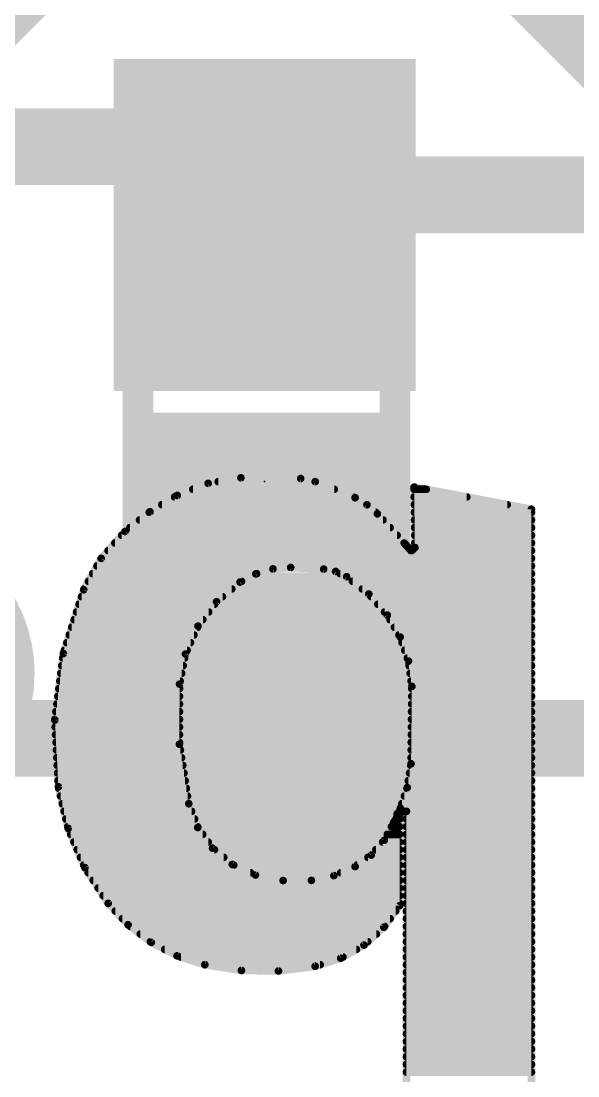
# Model space of a CAD drawing. Extents: x -0.1 to 42, y -11.4 to 16.1.
# Drawn here: x 32.213 to 34.058, y 6.922 to 10.415 of the extents above; entities that cross this region are included whole.
import ezdxf

# ---------------------------------------------------------------- set-up
doc = ezdxf.new("R2010")
doc.units = 0
for name, color, linetype in [('1', 12, 'CONTINUOUS'), ('16', 132, 'CONTINUOUS'), ('18', 110, 'CONTINUOUS'), ('21', 41, 'CONTINUOUS'), ('22', 40, 'CONTINUOUS'), ('23', 53, 'CONTINUOUS'), ('51', 53, 'CONTINUOUS')]:
    doc.layers.add(name, color=color, linetype=linetype)

# ---------------------------------------------------------------- blocks, each defined once
blk = doc.blocks.new('RECT')
blk.add_solid([(-0.5, -0.5), (0.5, -0.5), (-0.5, 0.5), (0.5, 0.5)])
blk = doc.blocks.new('ROUNDV')
at = {"const_width": 0.5}
blk.add_lwpolyline([(0, -0.25, 1), (0, 0.25, 1), (0, -0.25)], format="xyb", dxfattribs=at)

msp = doc.modelspace()

# ---------------------------------------------------------------- linework, layer by layer
at = {"layer": '1', "const_width": 0.254}
for points in [[(32.76, 10), (31.5, 10)], [(33.02, 9.74), (32.76, 10)], [(33.12, 9.84), (33.02, 9.74)], [(34.56, 9.84), (33.12, 9.84)], [(33.02, 8.04), (31.965, 8.04)], [(33.02, 8.04), (34.46, 8.04)]]:
    msp.add_lwpolyline(points, dxfattribs=at)
at = {"layer": '1', "const_width": 0.127}
for points in [[(32.8049, 10.0449, 1), (32.7151, 9.9551)], [(32.76, 9.9365, 1), (32.76, 10.0635)], [(33.12, 9.9035, 1), (33.12, 9.7765)], [(33.1649, 9.7951, 1), (33.0751, 9.8849)], [(32.9751, 9.7849, 1), (33.0649, 9.6951)], [(32.9751, 9.6951, 1), (33.0649, 9.7849)], [(33.02, 8.1035, 1), (33.02, 7.9765)], [(33.02, 7.9765, 1), (33.02, 8.1035)]]:
    msp.add_lwpolyline(points, format="xyb", dxfattribs=at)
at = {"layer": '16', "const_width": 0.254}
msp.add_lwpolyline([(33.274, 11.176), (40.259, 4.191)], dxfattribs=at)
at = {"layer": '21', "const_width": 0.2032}
msp.add_lwpolyline([(31.945, 10.23), (32.345, 10.63)], dxfattribs=at)
at = {"layer": '22', "const_width": 0.0254}
for points in [[(32.9413, 8.9027), (32.8328, 8.8843)], [(33.1394, 8.9002), (32.9413, 8.9027)], [(33.1876, 8.89), (33.1394, 8.9002)], [(32.8328, 8.8843), (32.7304, 8.8443)], [(32.7823, 8.8646), (33.2506, 8.8646)], [(32.8663, 8.89), (33.1876, 8.89)], [(33.3197, 8.8367), (33.1876, 8.89)], [(33.5153, 8.8722), (33.5178, 8.6716)], [(33.9039, 8.7986), (33.5153, 8.8722)], [(33.5154, 8.8646), (33.5554, 8.8646)], [(32.7304, 8.8443), (32.6402, 8.7902)], [(32.7219, 8.8392), (33.3135, 8.8392)], [(33.359, 8.8134), (33.3197, 8.8367)], [(33.5157, 8.8392), (33.6895, 8.8392)], [(32.6795, 8.8138), (33.3585, 8.8138)], [(33.3934, 8.7833), (33.359, 8.8134)], [(33.516, 8.8138), (33.8236, 8.8138)], [(33.9039, 6.7412), (33.9039, 8.7986)], [(32.6402, 8.7902), (32.5577, 8.7249)], [(32.6058, 8.763), (33.4121, 8.763)], [(32.6379, 8.7884), (33.3876, 8.7884)], [(33.4823, 8.6868), (33.3934, 8.7833)], [(33.5163, 8.7884), (33.9039, 8.7884)], [(33.5167, 8.763), (33.9039, 8.763)], [(32.5577, 8.7249), (32.4786, 8.6359)], [(32.5737, 8.7376), (33.4355, 8.7376)], [(33.517, 8.7376), (33.9039, 8.7376)], [(32.5464, 8.7122), (33.4589, 8.7122)], [(33.5173, 8.7122), (33.9039, 8.7122)], [(32.5012, 8.6614), (33.5051, 8.6614)], [(32.5238, 8.6868), (33.4823, 8.6868)], [(33.5051, 8.6614), (33.4823, 8.6868)], [(33.5102, 8.6639), (33.5051, 8.6614)], [(33.5051, 8.6614), (33.9039, 8.6614)], [(33.5178, 8.6716), (33.5102, 8.6639)], [(33.5176, 8.6868), (33.9039, 8.6868)], [(32.4786, 8.6359), (32.4206, 8.5319)], [(32.4787, 8.636), (33.9039, 8.636)], [(32.4503, 8.5852), (32.9935, 8.5852)], [(32.4645, 8.6106), (33.9039, 8.6106)], [(32.9387, 8.5573), (32.991, 8.5845)], [(32.991, 8.5845), (33.0477, 8.6008)], [(33.0477, 8.6008), (33.1064, 8.6055)], [(33.1064, 8.6055), (33.2156, 8.6004)], [(33.2156, 8.6004), (33.2553, 8.5925)], [(33.2553, 8.5925), (33.2918, 8.575)], [(33.2705, 8.5852), (33.9039, 8.5852)], [(32.4362, 8.5598), (32.9435, 8.5598)], [(32.8606, 8.4924), (32.9387, 8.5573)], [(33.2918, 8.575), (33.365, 8.5178)], [(33.3113, 8.5598), (33.9039, 8.5598)], [(32.4206, 8.5319), (32.3532, 8.3206)], [(32.422, 8.5344), (32.9111, 8.5344)], [(33.3438, 8.5344), (33.9039, 8.5344)], [(33.365, 8.5178), (33.4264, 8.448)], [(32.4052, 8.4836), (32.8539, 8.4836)], [(32.4133, 8.509), (32.8805, 8.509)], [(32.7992, 8.4116), (32.8606, 8.4924)], [(33.3728, 8.509), (33.9039, 8.509)], [(33.3951, 8.4836), (33.9039, 8.4836)], [(32.3971, 8.4582), (32.8346, 8.4582)], [(33.4174, 8.4582), (33.9039, 8.4582)], [(33.4264, 8.448), (33.469, 8.3752)], [(32.389, 8.4328), (32.8153, 8.4328)], [(32.7576, 8.319), (32.7992, 8.4116)], [(33.4353, 8.4328), (33.9039, 8.4328)], [(32.3728, 8.382), (32.7859, 8.382)], [(32.3809, 8.4074), (32.7973, 8.4074)], [(33.4501, 8.4074), (33.9039, 8.4074)], [(33.465, 8.382), (33.9039, 8.382)], [(33.469, 8.3752), (33.4964, 8.2954)], [(32.3647, 8.3566), (32.7745, 8.3566)], [(33.4754, 8.3566), (33.9039, 8.3566)], [(32.3532, 8.3206), (32.3249, 8.1006)], [(32.3513, 8.3058), (32.7551, 8.3058)], [(32.3566, 8.3312), (32.7631, 8.3312)], [(32.7381, 8.2194), (32.7576, 8.319)], [(33.4841, 8.3312), (33.9039, 8.3312)], [(33.4928, 8.3058), (33.9039, 8.3058)], [(32.348, 8.2804), (32.7501, 8.2804)], [(33.4964, 8.2954), (33.5077, 8.2118)], [(33.4984, 8.2804), (33.9039, 8.2804)], [(32.3448, 8.255), (32.7451, 8.255)], [(33.5019, 8.255), (33.9039, 8.255)], [(32.3382, 8.2042), (32.7381, 8.2042)], [(32.3415, 8.2296), (32.7401, 8.2296)], [(32.7378, 8.0201), (32.7381, 8.2194)], [(33.5077, 8.2118), (33.5051, 7.9553)], [(33.5053, 8.2296), (33.9039, 8.2296)], [(33.5076, 8.2042), (33.9039, 8.2042)], [(32.335, 8.1788), (32.738, 8.1788)], [(33.5074, 8.1788), (33.9039, 8.1788)], [(32.3317, 8.1534), (32.738, 8.1534)], [(33.5071, 8.1534), (33.9039, 8.1534)], [(32.3249, 8.1006), (32.3367, 7.8791)], [(32.3252, 8.1026), (32.7379, 8.1026)], [(32.3284, 8.128), (32.7379, 8.128)], [(33.5066, 8.1026), (33.9039, 8.1026)], [(33.5069, 8.128), (33.9039, 8.128)], [(32.3262, 8.0772), (32.7379, 8.0772)], [(33.5063, 8.0772), (33.9039, 8.0772)], [(32.3275, 8.0518), (32.7378, 8.0518)], [(32.3289, 8.0264), (32.7378, 8.0264)], [(33.5058, 8.0264), (33.9039, 8.0264)], [(33.5061, 8.0518), (33.9039, 8.0518)], [(32.3302, 8.001), (32.7408, 8.001)], [(32.7685, 7.8232), (32.7378, 8.0201)], [(33.5056, 8.001), (33.9039, 8.001)], [(32.3316, 7.9756), (32.7447, 7.9756)], [(33.5051, 7.9553), (33.4924, 7.8765)], [(33.5053, 7.9756), (33.9039, 7.9756)], [(32.3329, 7.9502), (32.7487, 7.9502)], [(32.3343, 7.9248), (32.7526, 7.9248)], [(33.5002, 7.9248), (33.9039, 7.9248)], [(33.5043, 7.9502), (33.9039, 7.9502)], [(32.3356, 7.8994), (32.7566, 7.8994)], [(33.4961, 7.8994), (33.9039, 7.8994)], [(32.3367, 7.8791), (32.369, 7.7415)], [(32.3379, 7.874), (32.7606, 7.874)], [(33.4924, 7.8765), (33.4696, 7.808)], [(33.4916, 7.874), (33.9039, 7.874)], [(32.3439, 7.8486), (32.7645, 7.8486)], [(32.3498, 7.8232), (32.7685, 7.8232)], [(32.7985, 7.7443), (32.7685, 7.8232)], [(33.4747, 7.8232), (33.9039, 7.8232)], [(33.4831, 7.8486), (33.9039, 7.8486)], [(32.3558, 7.7978), (32.7781, 7.7978)], [(33.4594, 7.7851), (33.4574, 7.7754)], [(33.467, 7.7826), (33.4594, 7.7902)], [(33.4594, 7.7902), (33.4594, 7.7851)], [(33.467, 7.4854), (33.467, 7.7826)], [(33.4696, 7.808), (33.4691, 7.8043)], [(33.4691, 7.8043), (33.4705, 7.8008)], [(33.4705, 7.8008), (33.4735, 7.7984)], [(33.4735, 7.7984), (33.4772, 7.7978)], [(33.4772, 7.7978), (33.4899, 7.7978)], [(33.4772, 7.7978), (33.9039, 7.7978)], [(33.4899, 7.7978), (33.4899, 6.3678)], [(32.3617, 7.7724), (32.7878, 7.7724)], [(32.3677, 7.747), (32.7974, 7.747)], [(32.8476, 7.6758), (32.7985, 7.7443)], [(33.4467, 7.7597), (33.416, 7.702)], [(33.44, 7.747), (33.467, 7.747)], [(33.4518, 7.7673), (33.4467, 7.7597)], [(33.4574, 7.7754), (33.4518, 7.7673)], [(33.4553, 7.7724), (33.467, 7.7724)], [(33.4899, 7.7724), (33.9039, 7.7724)], [(33.4899, 7.747), (33.9039, 7.747)], [(32.369, 7.7415), (32.4246, 7.6114)], [(32.3775, 7.7216), (32.8148, 7.7216)], [(33.4265, 7.7216), (33.467, 7.7216)], [(33.4899, 7.7216), (33.9039, 7.7216)], [(32.3884, 7.6962), (32.833, 7.6962)], [(32.9128, 7.6221), (32.8476, 7.6758)], [(33.416, 7.702), (33.3729, 7.6528)], [(33.411, 7.6962), (33.467, 7.6962)], [(33.4899, 7.6962), (33.9039, 7.6962)], [(32.3992, 7.6708), (32.8537, 7.6708)], [(32.4101, 7.6454), (32.8845, 7.6454)], [(33.3729, 7.6528), (33.3197, 7.6149)], [(33.3625, 7.6454), (33.467, 7.6454)], [(33.3887, 7.6708), (33.467, 7.6708)], [(33.4899, 7.6708), (33.9039, 7.6708)], [(33.4899, 7.6454), (33.9039, 7.6454)], [(32.4209, 7.62), (32.9174, 7.62)], [(32.4246, 7.6114), (32.5018, 7.493)], [(32.9895, 7.587), (32.9128, 7.6221)], [(33.3197, 7.6149), (33.2496, 7.5849)], [(33.3269, 7.62), (33.467, 7.62)], [(33.4899, 7.62), (33.9039, 7.62)], [(32.4356, 7.5946), (32.9729, 7.5946)], [(32.4521, 7.5692), (33.0783, 7.5692)], [(33.0813, 7.5686), (32.9895, 7.587)], [(33.1749, 7.5692), (33.0813, 7.5686)], [(33.2496, 7.5849), (33.1749, 7.5692)], [(33.1749, 7.5692), (33.467, 7.5692)], [(33.2723, 7.5946), (33.467, 7.5946)], [(33.4899, 7.5946), (33.9039, 7.5946)], [(33.4899, 7.5692), (33.9039, 7.5692)], [(32.4687, 7.5438), (33.467, 7.5438)], [(33.4899, 7.5438), (33.9039, 7.5438)], [(32.4852, 7.5184), (33.467, 7.5184)], [(33.4899, 7.5184), (33.9039, 7.5184)], [(32.5018, 7.493), (32.5676, 7.4223)], [(32.5018, 7.493), (33.467, 7.493)], [(32.5254, 7.4676), (33.4541, 7.4676)], [(33.415, 7.4138), (33.467, 7.4854)], [(33.4899, 7.493), (33.9039, 7.493)], [(33.4899, 7.4676), (33.9039, 7.4676)], [(32.5491, 7.4422), (33.4356, 7.4422)], [(33.4899, 7.4422), (33.9039, 7.4422)], [(32.5676, 7.4223), (32.6444, 7.3639)], [(32.5749, 7.4168), (33.4172, 7.4168)], [(33.349, 7.3548), (33.415, 7.4138)], [(33.4899, 7.4168), (33.9039, 7.4168)], [(32.6082, 7.3914), (33.3899, 7.3914)], [(32.6416, 7.366), (33.3615, 7.366)], [(32.6444, 7.3639), (32.73, 7.3193)], [(33.4899, 7.3914), (33.9039, 7.3914)], [(33.4899, 7.366), (33.9039, 7.366)], [(32.689, 7.3406), (33.3239, 7.3406)], [(33.2721, 7.3111), (33.349, 7.3548)], [(33.4899, 7.3406), (33.9039, 7.3406)], [(32.73, 7.3193), (32.8219, 7.2898)], [(32.7426, 7.3152), (33.2792, 7.3152)], [(32.8219, 7.2898), (32.9432, 7.2709)], [(32.8219, 7.2898), (33.2039, 7.2898)], [(33.1876, 7.2847), (33.2721, 7.3111)], [(33.4899, 7.3152), (33.9039, 7.3152)], [(33.4899, 7.2898), (33.9039, 7.2898)], [(32.9432, 7.2709), (33.0659, 7.2692)], [(33.0659, 7.2692), (33.1876, 7.2847)], [(33.4899, 7.2644), (33.9039, 7.2644)], [(33.4899, 7.239), (33.9039, 7.239)], [(33.4899, 7.2136), (33.9039, 7.2136)], [(33.4899, 7.1882), (33.9039, 7.1882)], [(33.4899, 7.1628), (33.9039, 7.1628)], [(33.4899, 7.1374), (33.9039, 7.1374)], [(33.4899, 7.112), (33.9039, 7.112)], [(33.4899, 7.0866), (33.9039, 7.0866)], [(33.4899, 7.0612), (33.9039, 7.0612)], [(33.4899, 7.0358), (33.9039, 7.0358)], [(33.4899, 7.0104), (33.9039, 7.0104)], [(33.4899, 6.985), (33.9039, 6.985)], [(33.4899, 6.9596), (33.9039, 6.9596)], [(33.4899, 6.9342), (33.9039, 6.9342)]]:
    msp.add_lwpolyline(points, dxfattribs=at)
at = {"layer": '22', "const_width": 0.0127}
for points in [[(32.9414, 8.909, 1), (32.9412, 8.8964)], [(32.9424, 8.8964, 1), (32.9402, 8.909)], [(33.1407, 8.9064, 1), (33.1381, 8.894)], [(33.1393, 8.8939, 1), (33.1395, 8.9065)], [(32.7823, 8.871, 1), (32.7823, 8.8583)], [(32.8318, 8.8906, 1), (32.8339, 8.8781)], [(32.8352, 8.8784, 1), (32.8305, 8.8903)], [(32.8663, 8.8963, 1), (32.8663, 8.8837)], [(33.19, 8.8959, 1), (33.1852, 8.8841)], [(33.1863, 8.8838, 1), (33.1889, 8.8962)], [(33.1876, 8.8837, 1), (33.1876, 8.8963)], [(33.2506, 8.8583, 1), (33.2506, 8.871)], [(33.5216, 8.8723, 1), (33.509, 8.8721)], [(33.5165, 8.8784, 1), (33.5141, 8.866)], [(33.5154, 8.871, 1), (33.5154, 8.8583)], [(33.5554, 8.8583, 1), (33.5554, 8.871)], [(32.7219, 8.8455, 1), (32.7219, 8.8329)], [(32.7281, 8.8502, 1), (32.7327, 8.8384)], [(32.7337, 8.8389, 1), (32.7271, 8.8497)], [(33.3229, 8.8422, 1), (33.3165, 8.8312)], [(33.3135, 8.8329, 1), (33.3135, 8.8455)], [(33.3173, 8.8308, 1), (33.3221, 8.8426)], [(33.5157, 8.8455, 1), (33.5157, 8.8329)], [(33.6895, 8.8329, 1), (33.6895, 8.8455)], [(32.6795, 8.8201, 1), (32.6795, 8.8075)], [(33.3632, 8.8182, 1), (33.3549, 8.8087)], [(33.3558, 8.808, 1), (33.3623, 8.8189)], [(33.3585, 8.8075, 1), (33.3585, 8.8201)], [(33.516, 8.8201, 1), (33.516, 8.8075)], [(33.8236, 8.8075, 1), (33.8236, 8.8201)], [(33.9102, 8.7986, 1), (33.8976, 8.7986)], [(33.9027, 8.7924, 1), (33.9051, 8.8048)], [(32.6058, 8.7693, 1), (32.6058, 8.7567)], [(32.6379, 8.7948, 1), (32.6379, 8.7821)], [(32.6369, 8.7957, 1), (32.6434, 8.7848)], [(32.6441, 8.7852, 1), (32.6362, 8.7952)], [(33.3981, 8.7876, 1), (33.3887, 8.779)], [(33.3876, 8.7821, 1), (33.3876, 8.7948)], [(33.3892, 8.7785, 1), (33.3976, 8.7881)], [(33.4121, 8.7567, 1), (33.4121, 8.7693)], [(33.5163, 8.7948, 1), (33.5163, 8.7821)], [(33.5167, 8.7693, 1), (33.5167, 8.7567)], [(33.9039, 8.7821, 1), (33.9039, 8.7948)], [(33.9039, 8.7567, 1), (33.9039, 8.7693)], [(32.5538, 8.7299, 1), (32.5616, 8.7199)], [(32.5624, 8.7207, 1), (32.553, 8.7291)], [(32.5737, 8.7439, 1), (32.5737, 8.7313)], [(33.4355, 8.7313, 1), (33.4355, 8.7439)], [(33.517, 8.7439, 1), (33.517, 8.7313)], [(33.9039, 8.7313, 1), (33.9039, 8.7439)], [(32.5464, 8.7186, 1), (32.5464, 8.7059)], [(33.4589, 8.7059, 1), (33.4589, 8.7186)], [(33.5173, 8.7186, 1), (33.5173, 8.7059)], [(33.9039, 8.7059, 1), (33.9039, 8.7186)], [(32.5012, 8.6677, 1), (32.5012, 8.6551)], [(32.5238, 8.6931, 1), (32.5238, 8.6805)], [(33.487, 8.691, 1), (33.4776, 8.6826)], [(33.4776, 8.6825, 1), (33.487, 8.6911)], [(33.4823, 8.6805, 1), (33.4823, 8.6931)], [(33.5051, 8.6677, 1), (33.5051, 8.6551)], [(33.5023, 8.6671, 1), (33.5079, 8.6557)], [(33.5004, 8.6572, 1), (33.5098, 8.6656)], [(33.5057, 8.6684, 1), (33.5147, 8.6594)], [(33.5051, 8.6551, 1), (33.5051, 8.6677)], [(33.513, 8.6582, 1), (33.5074, 8.6696)], [(33.5176, 8.6931, 1), (33.5176, 8.6805)], [(33.5115, 8.6715, 1), (33.5241, 8.6717)], [(33.5223, 8.6671, 1), (33.5133, 8.6761)], [(33.9039, 8.6805, 1), (33.9039, 8.6931)], [(33.9039, 8.6551, 1), (33.9039, 8.6677)], [(32.4738, 8.6401, 1), (32.4833, 8.6317)], [(32.4787, 8.6424, 1), (32.4787, 8.6297)], [(32.4841, 8.6328, 1), (32.473, 8.639)], [(33.9039, 8.6297, 1), (33.9039, 8.6424)], [(32.4503, 8.5915, 1), (32.4503, 8.5789)], [(32.4645, 8.6169, 1), (32.4645, 8.6043)], [(32.9892, 8.5906, 1), (32.9928, 8.5784)], [(32.9939, 8.5788, 1), (32.9881, 8.5901)], [(32.9935, 8.5789, 1), (32.9935, 8.5915)], [(33.0471, 8.6071, 1), (33.0482, 8.5944)], [(33.0494, 8.5947, 1), (33.0459, 8.6069)], [(33.1067, 8.6118, 1), (33.1061, 8.5992)], [(33.1069, 8.5992, 1), (33.1059, 8.6118)], [(33.2168, 8.6066, 1), (33.2144, 8.5942)], [(33.2153, 8.5941, 1), (33.2159, 8.6067)], [(33.258, 8.5982, 1), (33.2525, 8.5867)], [(33.254, 8.5862, 1), (33.2565, 8.5987)], [(33.2705, 8.5915, 1), (33.2705, 8.5789)], [(33.9039, 8.6043, 1), (33.9039, 8.6169)], [(33.9039, 8.5789, 1), (33.9039, 8.5915)], [(32.4362, 8.5662, 1), (32.4362, 8.5535)], [(32.9358, 8.5629, 1), (32.9416, 8.5517)], [(32.9428, 8.5524, 1), (32.9346, 8.5622)], [(32.9435, 8.5535, 1), (32.9435, 8.5662)], [(33.2957, 8.58, 1), (33.2879, 8.57)], [(33.2891, 8.5693, 1), (33.2945, 8.5807)], [(33.3113, 8.5662, 1), (33.3113, 8.5535)], [(33.9039, 8.5535, 1), (33.9039, 8.5662)], [(32.4151, 8.535, 1), (32.4261, 8.5288)], [(32.4266, 8.53, 1), (32.4146, 8.5338)], [(32.422, 8.5407, 1), (32.422, 8.5281)], [(32.9111, 8.5281, 1), (32.9111, 8.5407)], [(33.3438, 8.5407, 1), (33.3438, 8.5281)], [(33.3698, 8.522, 1), (33.3603, 8.5136)], [(33.3611, 8.5128, 1), (33.369, 8.5228)], [(33.9039, 8.5281, 1), (33.9039, 8.5407)], [(32.4052, 8.49, 1), (32.4052, 8.4773)], [(32.4133, 8.5153, 1), (32.4133, 8.5027)], [(32.8539, 8.4773, 1), (32.8539, 8.49)], [(32.8566, 8.4973, 1), (32.8647, 8.4876)], [(32.8657, 8.4886, 1), (32.8556, 8.4963)], [(32.8805, 8.5027, 1), (32.8805, 8.5153)], [(33.3728, 8.5153, 1), (33.3728, 8.5027)], [(33.3951, 8.49, 1), (33.3951, 8.4773)], [(33.9039, 8.5027, 1), (33.9039, 8.5153)], [(33.9039, 8.4773, 1), (33.9039, 8.49)], [(32.3971, 8.4645, 1), (32.3971, 8.4519)], [(32.8346, 8.4519, 1), (32.8346, 8.4645)], [(33.4174, 8.4645, 1), (33.4174, 8.4519)], [(33.4319, 8.4512, 1), (33.4209, 8.4448)], [(33.4216, 8.4438, 1), (33.4312, 8.4522)], [(33.9039, 8.4519, 1), (33.9039, 8.4645)], [(32.389, 8.4391, 1), (32.389, 8.4265)], [(32.7941, 8.4155, 1), (32.8043, 8.4078)], [(32.805, 8.409, 1), (32.7934, 8.4142)], [(32.8153, 8.4265, 1), (32.8153, 8.4391)], [(33.4353, 8.4391, 1), (33.4353, 8.4265)], [(33.9039, 8.4265, 1), (33.9039, 8.4391)], [(32.3728, 8.3883, 1), (32.3728, 8.3757)], [(32.3809, 8.4138, 1), (32.3809, 8.4011)], [(32.7859, 8.3757, 1), (32.7859, 8.3883)], [(32.7973, 8.4011, 1), (32.7973, 8.4138)], [(33.4501, 8.4138, 1), (33.4501, 8.4011)], [(33.465, 8.3883, 1), (33.465, 8.3757)], [(33.475, 8.3772, 1), (33.463, 8.3731)], [(33.9039, 8.4011, 1), (33.9039, 8.4138)], [(33.9039, 8.3757, 1), (33.9039, 8.3883)], [(32.3647, 8.3629, 1), (32.3647, 8.3503)], [(32.7745, 8.3503, 1), (32.7745, 8.3629)], [(33.4635, 8.372, 1), (33.4745, 8.3784)], [(33.4754, 8.3629, 1), (33.4754, 8.3503)], [(33.9039, 8.3503, 1), (33.9039, 8.3629)], [(32.3513, 8.3121, 1), (32.3513, 8.2995)], [(32.3471, 8.3225, 1), (32.3592, 8.3187)], [(32.3595, 8.3198, 1), (32.3469, 8.3214)], [(32.3566, 8.3376, 1), (32.3566, 8.3249)], [(32.7639, 8.3178, 1), (32.7514, 8.3202)], [(32.7519, 8.3216, 1), (32.7634, 8.3164)], [(32.7551, 8.2995, 1), (32.7551, 8.3121)], [(32.7631, 8.3249, 1), (32.7631, 8.3376)], [(33.4841, 8.3376, 1), (33.4841, 8.3249)], [(33.4928, 8.3121, 1), (33.4928, 8.2995)], [(33.9039, 8.3249, 1), (33.9039, 8.3376)], [(33.9039, 8.2995, 1), (33.9039, 8.3121)], [(32.348, 8.2867, 1), (32.348, 8.2741)], [(32.7501, 8.2741, 1), (32.7501, 8.2867)], [(33.5027, 8.2963, 1), (33.4901, 8.2946)], [(33.4904, 8.2933, 1), (33.5024, 8.2975)], [(33.4984, 8.2867, 1), (33.4984, 8.2741)], [(33.9039, 8.2741, 1), (33.9039, 8.2867)], [(32.3448, 8.2614, 1), (32.3448, 8.2487)], [(32.7451, 8.2487, 1), (32.7451, 8.2614)], [(33.5019, 8.2614, 1), (33.5019, 8.2487)], [(33.9039, 8.2487, 1), (33.9039, 8.2614)], [(32.3382, 8.2105, 1), (32.3382, 8.1979)], [(32.3415, 8.2359, 1), (32.3415, 8.2233)], [(32.7319, 8.2206, 1), (32.7443, 8.2182)], [(32.7444, 8.2194, 1), (32.7318, 8.2194)], [(32.7381, 8.1979, 1), (32.7381, 8.2105)], [(32.7401, 8.2233, 1), (32.7401, 8.2359)], [(33.5053, 8.2359, 1), (33.5053, 8.2233)], [(33.514, 8.2117, 1), (33.5014, 8.2119)], [(33.5014, 8.211, 1), (33.514, 8.2126)], [(33.5076, 8.2105, 1), (33.5076, 8.1979)], [(33.9039, 8.2233, 1), (33.9039, 8.2359)], [(33.9039, 8.1979, 1), (33.9039, 8.2105)], [(32.335, 8.1852, 1), (32.335, 8.1725)], [(32.738, 8.1725, 1), (32.738, 8.1852)], [(33.5074, 8.1852, 1), (33.5074, 8.1725)], [(33.9039, 8.1725, 1), (33.9039, 8.1852)], [(32.3317, 8.1597, 1), (32.3317, 8.1471)], [(32.738, 8.1471, 1), (32.738, 8.1597)], [(33.5071, 8.1597, 1), (33.5071, 8.1471)], [(33.9039, 8.1471, 1), (33.9039, 8.1597)], [(32.3313, 8.1009, 1), (32.3186, 8.1003)], [(32.3186, 8.1014, 1), (32.3312, 8.0998)], [(32.3252, 8.109, 1), (32.3252, 8.0963)], [(32.3284, 8.1343, 1), (32.3284, 8.1217)], [(32.7379, 8.1217, 1), (32.7379, 8.1343)], [(32.7379, 8.0963, 1), (32.7379, 8.109)], [(33.5066, 8.109, 1), (33.5066, 8.0963)], [(33.5069, 8.1343, 1), (33.5069, 8.1217)], [(33.9039, 8.1217, 1), (33.9039, 8.1343)], [(33.9039, 8.0963, 1), (33.9039, 8.109)], [(32.3262, 8.0836, 1), (32.3262, 8.0709)], [(32.7379, 8.0709, 1), (32.7379, 8.0836)], [(33.5063, 8.0836, 1), (33.5063, 8.0709)], [(33.9039, 8.0709, 1), (33.9039, 8.0836)], [(32.3275, 8.0581, 1), (32.3275, 8.0455)], [(32.3289, 8.0328, 1), (32.3289, 8.0201)], [(32.7378, 8.0455, 1), (32.7378, 8.0581)], [(32.7378, 8.0201, 1), (32.7378, 8.0328)], [(33.5058, 8.0328, 1), (33.5058, 8.0201)], [(33.5061, 8.0581, 1), (33.5061, 8.0455)], [(33.9039, 8.0455, 1), (33.9039, 8.0581)], [(33.9039, 8.0201, 1), (33.9039, 8.0328)], [(32.3302, 8.0074, 1), (32.3302, 7.9947)], [(32.744, 8.0211, 1), (32.7315, 8.0191)], [(32.7314, 8.0201, 1), (32.7441, 8.0201)], [(32.7408, 7.9947, 1), (32.7408, 8.0074)], [(33.5056, 8.0074, 1), (33.5056, 7.9947)], [(33.9039, 7.9947, 1), (33.9039, 8.0074)], [(32.3316, 7.982, 1), (32.3316, 7.9692)], [(32.7447, 7.9692, 1), (32.7447, 7.982)], [(33.5114, 7.9543, 1), (33.4988, 7.9563)], [(33.5053, 7.982, 1), (33.5053, 7.9692)], [(33.9039, 7.9692, 1), (33.9039, 7.982)], [(32.3329, 7.9566, 1), (32.3329, 7.9439)], [(32.3343, 7.9312, 1), (32.3343, 7.9184)], [(32.7487, 7.9439, 1), (32.7487, 7.9566)], [(32.7526, 7.9184, 1), (32.7526, 7.9312)], [(33.5002, 7.9312, 1), (33.5002, 7.9184)], [(33.5043, 7.9566, 1), (33.5043, 7.9439)], [(33.4988, 7.9554, 1), (33.5114, 7.9552)], [(33.9039, 7.9439, 1), (33.9039, 7.9566)], [(33.9039, 7.9184, 1), (33.9039, 7.9312)], [(32.3356, 7.9058, 1), (32.3356, 7.893)], [(32.7566, 7.893, 1), (32.7566, 7.9058)], [(33.4961, 7.9058, 1), (33.4961, 7.893)], [(33.9039, 7.893, 1), (33.9039, 7.9058)], [(32.3429, 7.8806, 1), (32.3305, 7.8776)], [(32.3304, 7.8788, 1), (32.343, 7.8794)], [(32.3379, 7.8804, 1), (32.3379, 7.8677)], [(32.7606, 7.8677, 1), (32.7606, 7.8804)], [(33.4916, 7.8804, 1), (33.4916, 7.8677)], [(33.4861, 7.8775, 1), (33.4987, 7.8755)], [(33.4984, 7.8745, 1), (33.4864, 7.8785)], [(33.9039, 7.8677, 1), (33.9039, 7.8804)], [(32.3439, 7.855, 1), (32.3439, 7.8422)], [(32.3498, 7.8296, 1), (32.3498, 7.8168)], [(32.7744, 7.8255, 1), (32.7626, 7.8209)], [(32.7622, 7.8222, 1), (32.7748, 7.8242)], [(32.7645, 7.8422, 1), (32.7645, 7.855)], [(32.7685, 7.8168, 1), (32.7685, 7.8296)], [(33.4747, 7.8296, 1), (33.4747, 7.8168)], [(33.4831, 7.855, 1), (33.4831, 7.8422)], [(33.9039, 7.8422, 1), (33.9039, 7.855)], [(33.9039, 7.8168, 1), (33.9039, 7.8296)], [(32.3558, 7.8042, 1), (32.3558, 7.7915)], [(32.7781, 7.7915, 1), (32.7781, 7.8042)], [(33.4639, 7.7947, 1), (33.4549, 7.7857)], [(33.4657, 7.7902, 1), (33.4531, 7.7902)], [(33.4656, 7.7838, 1), (33.4532, 7.7864)], [(33.4733, 7.7826, 1), (33.4607, 7.7826)], [(33.4625, 7.7781, 1), (33.4715, 7.7871)], [(33.475, 7.8066, 1), (33.4632, 7.8019)], [(33.4628, 7.8051, 1), (33.4754, 7.8034)], [(33.4759, 7.8072, 1), (33.4633, 7.8088)], [(33.4636, 7.81, 1), (33.4756, 7.806)], [(33.4745, 7.8057, 1), (33.4666, 7.7958)], [(33.4646, 7.7984, 1), (33.4764, 7.8031)], [(33.4745, 7.8047, 1), (33.4725, 7.7921)], [(33.4695, 7.7934, 1), (33.4774, 7.8034)], [(33.4772, 7.8042, 1), (33.4772, 7.7915)], [(33.4772, 7.8042, 1), (33.4772, 7.7915)], [(33.4762, 7.7915, 1), (33.4782, 7.8041)], [(33.4962, 7.7978, 1), (33.4836, 7.7978)], [(33.4899, 7.7915, 1), (33.4899, 7.8042)], [(33.9039, 7.7915, 1), (33.9039, 7.8042)], [(32.3617, 7.7788, 1), (32.3617, 7.766)], [(32.3677, 7.7534, 1), (32.3677, 7.7407)], [(32.7878, 7.766, 1), (32.7878, 7.7788)], [(32.8036, 7.748, 1), (32.7933, 7.7406)], [(32.7974, 7.7407, 1), (32.7974, 7.7534)], [(33.44, 7.7534, 1), (33.44, 7.7407)], [(33.4414, 7.7632, 1), (33.452, 7.7562)], [(33.4523, 7.7567, 1), (33.4411, 7.7627)], [(33.4466, 7.7709, 1), (33.457, 7.7637)], [(33.4571, 7.7638, 1), (33.4465, 7.7708)], [(33.4553, 7.7788, 1), (33.4553, 7.766)], [(33.4512, 7.7767, 1), (33.4636, 7.7742)], [(33.4626, 7.7718, 1), (33.4522, 7.779)], [(33.4531, 7.7851, 1), (33.4657, 7.7851)], [(33.467, 7.766, 1), (33.467, 7.7788)], [(33.467, 7.7407, 1), (33.467, 7.7534)], [(33.4899, 7.7788, 1), (33.4899, 7.766)], [(33.4899, 7.7534, 1), (33.4899, 7.7407)], [(33.9039, 7.766, 1), (33.9039, 7.7788)], [(33.9039, 7.7407, 1), (33.9039, 7.7534)], [(32.3748, 7.7439, 1), (32.3632, 7.739)], [(32.3628, 7.74, 1), (32.3752, 7.7429)], [(32.3775, 7.728, 1), (32.3775, 7.7153)], [(32.7925, 7.7421, 1), (32.8044, 7.7466)], [(32.8148, 7.7153, 1), (32.8148, 7.728)], [(33.4265, 7.728, 1), (33.4265, 7.7153)], [(33.467, 7.7153, 1), (33.467, 7.728)], [(33.4899, 7.728, 1), (33.4899, 7.7153)], [(33.9039, 7.7153, 1), (33.9039, 7.728)], [(32.3884, 7.7026, 1), (32.3884, 7.6898)], [(32.833, 7.6898, 1), (32.833, 7.7026)], [(32.8517, 7.6807, 1), (32.8436, 7.6709)], [(33.411, 7.7026, 1), (33.411, 7.6898)], [(33.4104, 7.705, 1), (33.4216, 7.699)], [(33.4208, 7.6978, 1), (33.4113, 7.7062)], [(33.467, 7.6898, 1), (33.467, 7.7026)], [(33.4899, 7.7026, 1), (33.4899, 7.6898)], [(33.9039, 7.6898, 1), (33.9039, 7.7026)], [(32.3992, 7.6772, 1), (32.3992, 7.6645)], [(32.4101, 7.6518, 1), (32.4101, 7.6391)], [(32.8425, 7.6721, 1), (32.8528, 7.6795)], [(32.8537, 7.6645, 1), (32.8537, 7.6772)], [(32.8845, 7.6391, 1), (32.8845, 7.6518)], [(33.3625, 7.6518, 1), (33.3625, 7.6391)], [(33.3682, 7.657, 1), (33.3777, 7.6487)], [(33.3766, 7.6477, 1), (33.3692, 7.658)], [(33.3887, 7.6772, 1), (33.3887, 7.6645)], [(33.467, 7.6645, 1), (33.467, 7.6772)], [(33.467, 7.6391, 1), (33.467, 7.6518)], [(33.4899, 7.6772, 1), (33.4899, 7.6645)], [(33.4899, 7.6518, 1), (33.4899, 7.6391)], [(33.9039, 7.6645, 1), (33.9039, 7.6772)], [(33.9039, 7.6391, 1), (33.9039, 7.6518)], [(32.4209, 7.6264, 1), (32.4209, 7.6136)], [(32.4299, 7.6149, 1), (32.4193, 7.608)], [(32.4188, 7.609, 1), (32.4304, 7.6139)], [(32.9154, 7.6279, 1), (32.9101, 7.6163)], [(32.9087, 7.6172, 1), (32.9168, 7.627)], [(32.9174, 7.6136, 1), (32.9174, 7.6264)], [(33.316, 7.6201, 1), (33.3234, 7.6097)], [(33.3222, 7.6091, 1), (33.3172, 7.6207)], [(33.3269, 7.6264, 1), (33.3269, 7.6136)], [(33.467, 7.6136, 1), (33.467, 7.6264)], [(33.4899, 7.6264, 1), (33.4899, 7.6136)], [(33.9039, 7.6136, 1), (33.9039, 7.6264)], [(32.4356, 7.601, 1), (32.4356, 7.5883)], [(32.4521, 7.5756, 1), (32.4521, 7.5629)], [(32.9729, 7.5883, 1), (32.9729, 7.601)], [(32.9907, 7.5932, 1), (32.9883, 7.5808)], [(32.9869, 7.5812, 1), (32.9921, 7.5928)], [(33.0783, 7.5629, 1), (33.0783, 7.5756)], [(33.1749, 7.5756, 1), (33.1749, 7.5629)], [(33.2471, 7.5907, 1), (33.2521, 7.579)], [(33.2509, 7.5787, 1), (33.2483, 7.5911)], [(33.2723, 7.601, 1), (33.2723, 7.5883)], [(33.467, 7.5883, 1), (33.467, 7.601)], [(33.467, 7.5629, 1), (33.467, 7.5756)], [(33.4899, 7.601, 1), (33.4899, 7.5883)], [(33.4899, 7.5756, 1), (33.4899, 7.5629)], [(33.9039, 7.5883, 1), (33.9039, 7.601)], [(33.9039, 7.5629, 1), (33.9039, 7.5756)], [(32.4687, 7.5502, 1), (32.4687, 7.5374)], [(33.0812, 7.575, 1), (33.0813, 7.5623)], [(33.08, 7.5624, 1), (33.0825, 7.5748)], [(33.1736, 7.5754, 1), (33.1762, 7.563)], [(33.1749, 7.5629, 1), (33.1749, 7.5755)], [(33.467, 7.5374, 1), (33.467, 7.5502)], [(33.4899, 7.5502, 1), (33.4899, 7.5374)], [(33.9039, 7.5374, 1), (33.9039, 7.5502)], [(32.4852, 7.5248, 1), (32.4852, 7.5121)], [(33.467, 7.5121, 1), (33.467, 7.5248)], [(33.4899, 7.5248, 1), (33.4899, 7.5121)], [(33.9039, 7.5121, 1), (33.9039, 7.5248)], [(32.5018, 7.4994, 1), (32.5018, 7.4867)], [(32.5064, 7.4973, 1), (32.4972, 7.4887)], [(32.4965, 7.4895, 1), (32.5071, 7.4965)], [(32.5254, 7.474, 1), (32.5254, 7.4612)], [(33.4541, 7.4612, 1), (33.4541, 7.474)], [(33.4607, 7.4854, 1), (33.4733, 7.4854)], [(33.4721, 7.4817, 1), (33.4619, 7.4891)], [(33.467, 7.4867, 1), (33.467, 7.4994)], [(33.4899, 7.4994, 1), (33.4899, 7.4867)], [(33.4899, 7.474, 1), (33.4899, 7.4612)], [(33.9039, 7.4867, 1), (33.9039, 7.4994)], [(33.9039, 7.4612, 1), (33.9039, 7.474)], [(32.5491, 7.4486, 1), (32.5491, 7.4359)], [(33.4356, 7.4359, 1), (33.4356, 7.4486)], [(33.4899, 7.4486, 1), (33.4899, 7.4359)], [(33.9039, 7.4359, 1), (33.9039, 7.4486)], [(32.5714, 7.4274, 1), (32.5637, 7.4173)], [(32.5629, 7.418, 1), (32.5722, 7.4267)], [(32.5749, 7.4232, 1), (32.5749, 7.4104)], [(33.4098, 7.4175, 1), (33.4201, 7.4101)], [(33.4192, 7.4091, 1), (33.4107, 7.4185)], [(33.4172, 7.4104, 1), (33.4172, 7.4232)], [(33.4899, 7.4232, 1), (33.4899, 7.4104)], [(33.9039, 7.4104, 1), (33.9039, 7.4232)], [(32.6082, 7.3978, 1), (32.6082, 7.385)], [(32.6416, 7.3724, 1), (32.6416, 7.3597)], [(32.6473, 7.3695, 1), (32.6414, 7.3582)], [(32.6405, 7.3588, 1), (32.6482, 7.3689)], [(33.3615, 7.3597, 1), (33.3615, 7.3724)], [(33.3899, 7.385, 1), (33.3899, 7.3978)], [(33.4899, 7.3978, 1), (33.4899, 7.385)], [(33.4899, 7.3724, 1), (33.4899, 7.3597)], [(33.9039, 7.385, 1), (33.9039, 7.3978)], [(33.9039, 7.3597, 1), (33.9039, 7.3724)], [(32.689, 7.347, 1), (32.689, 7.3342)], [(33.3239, 7.3342, 1), (33.3239, 7.347)], [(33.3448, 7.3596, 1), (33.3532, 7.3501)], [(33.3521, 7.3493, 1), (33.3459, 7.3604)], [(33.4899, 7.347, 1), (33.4899, 7.3342)], [(33.9039, 7.3342, 1), (33.9039, 7.347)], [(32.7319, 7.3253, 1), (32.728, 7.3132)], [(32.727, 7.3136, 1), (32.7329, 7.3249)], [(32.7426, 7.3216, 1), (32.7426, 7.3088)], [(32.8229, 7.2961, 1), (32.8209, 7.2835)], [(32.8219, 7.2962, 1), (32.8219, 7.2835)], [(33.2039, 7.2835, 1), (33.2039, 7.2962)], [(33.2689, 7.3167, 1), (33.2752, 7.3056)], [(33.2739, 7.3051, 1), (33.2702, 7.3172)], [(33.2792, 7.3088, 1), (33.2792, 7.3216)], [(33.4899, 7.3216, 1), (33.4899, 7.3088)], [(33.4899, 7.2962, 1), (33.4899, 7.2835)], [(33.9039, 7.3088, 1), (33.9039, 7.3216)], [(33.9039, 7.2835, 1), (33.9039, 7.2962)], [(32.82, 7.2838, 1), (32.8238, 7.2958)], [(32.9432, 7.2772, 1), (32.9431, 7.2645)], [(32.9422, 7.2646, 1), (32.9441, 7.2772)], [(33.0651, 7.2755, 1), (33.0667, 7.2629)], [(33.0658, 7.2628, 1), (33.066, 7.2755)], [(33.1857, 7.2908, 1), (33.1895, 7.2786)], [(33.1884, 7.2784, 1), (33.1868, 7.291)], [(33.4899, 7.2708, 1), (33.4899, 7.258)], [(33.9039, 7.258, 1), (33.9039, 7.2708)], [(33.4899, 7.2454, 1), (33.4899, 7.2327)], [(33.9039, 7.2327, 1), (33.9039, 7.2454)], [(33.4899, 7.22, 1), (33.4899, 7.2073)], [(33.4899, 7.1946, 1), (33.4899, 7.1818)], [(33.9039, 7.2073, 1), (33.9039, 7.22)], [(33.9039, 7.1818, 1), (33.9039, 7.1946)], [(33.4899, 7.1692, 1), (33.4899, 7.1565)], [(33.9039, 7.1565, 1), (33.9039, 7.1692)], [(33.4899, 7.1438, 1), (33.4899, 7.1311)], [(33.9039, 7.1311, 1), (33.9039, 7.1438)], [(33.4899, 7.1184, 1), (33.4899, 7.1056)], [(33.4899, 7.093, 1), (33.4899, 7.0803)], [(33.9039, 7.1056, 1), (33.9039, 7.1184)], [(33.9039, 7.0803, 1), (33.9039, 7.093)], [(33.4899, 7.0676, 1), (33.4899, 7.0549)], [(33.9039, 7.0549, 1), (33.9039, 7.0676)], [(33.4899, 7.0422, 1), (33.4899, 7.0294)], [(33.4899, 7.0168, 1), (33.4899, 7.0041)], [(33.9039, 7.0294, 1), (33.9039, 7.0422)], [(33.9039, 7.0041, 1), (33.9039, 7.0168)], [(33.4899, 6.9914, 1), (33.4899, 6.9787)], [(33.9039, 6.9787, 1), (33.9039, 6.9914)], [(33.4899, 6.966, 1), (33.4899, 6.9532)], [(33.9039, 6.9532, 1), (33.9039, 6.966)], [(33.4899, 6.9406, 1), (33.4899, 6.9279)], [(33.9039, 6.9279, 1), (33.9039, 6.9406)]]:
    msp.add_lwpolyline(points, format="xyb", dxfattribs=at)
at = {"layer": '23'}
msp.add_point((33.02, 8.89), dxfattribs=at)
at = {"layer": '51', "const_width": 0.1016}
for points in [[(32.601, 9.246), (32.601, 8.534)], [(33.452, 9.246), (33.452, 8.534)]]:
    msp.add_lwpolyline(points, dxfattribs=at)
at = {"layer": '51', "const_width": 0.0508}
for points in [[(32.6264, 9.246, 1), (32.5756, 9.246)], [(33.4774, 9.246, 1), (33.4266, 9.246)], [(32.5756, 8.534, 1), (32.6264, 8.534)], [(33.4266, 8.534, 1), (33.4774, 8.534)]]:
    msp.add_lwpolyline(points, format="xyb", dxfattribs=at)

# ---------------------------------------------------------------- block references
at = {"layer": '1', "xscale": 1.1, "rotation": 270}
for p in [(33.02, 9.74), (33.02, 8.04)]:
    msp.add_blockref('RECT', p, dxfattribs=at)
at = {"layer": '18', "xscale": 1.016, "yscale": 1.016}
msp.add_blockref('ROUNDV', (31.75, 8.255), dxfattribs=at)
msp.add_blockref('ROUNDV', (31.75, 8.255), dxfattribs=at)
at = {"layer": '21', "xscale": 0.4572, "yscale": 0.762, "rotation": 270}
msp.add_blockref('RECT', (33.02, 8.89), dxfattribs=at)
at = {"layer": '51', "xscale": 0.5001, "yscale": 0.95, "rotation": 270}
for p in [(33.0251, 9.4782), (33.0251, 8.3098)]:
    msp.add_blockref('RECT', p, dxfattribs=at)

doc.saveas('drawing.dxf')
